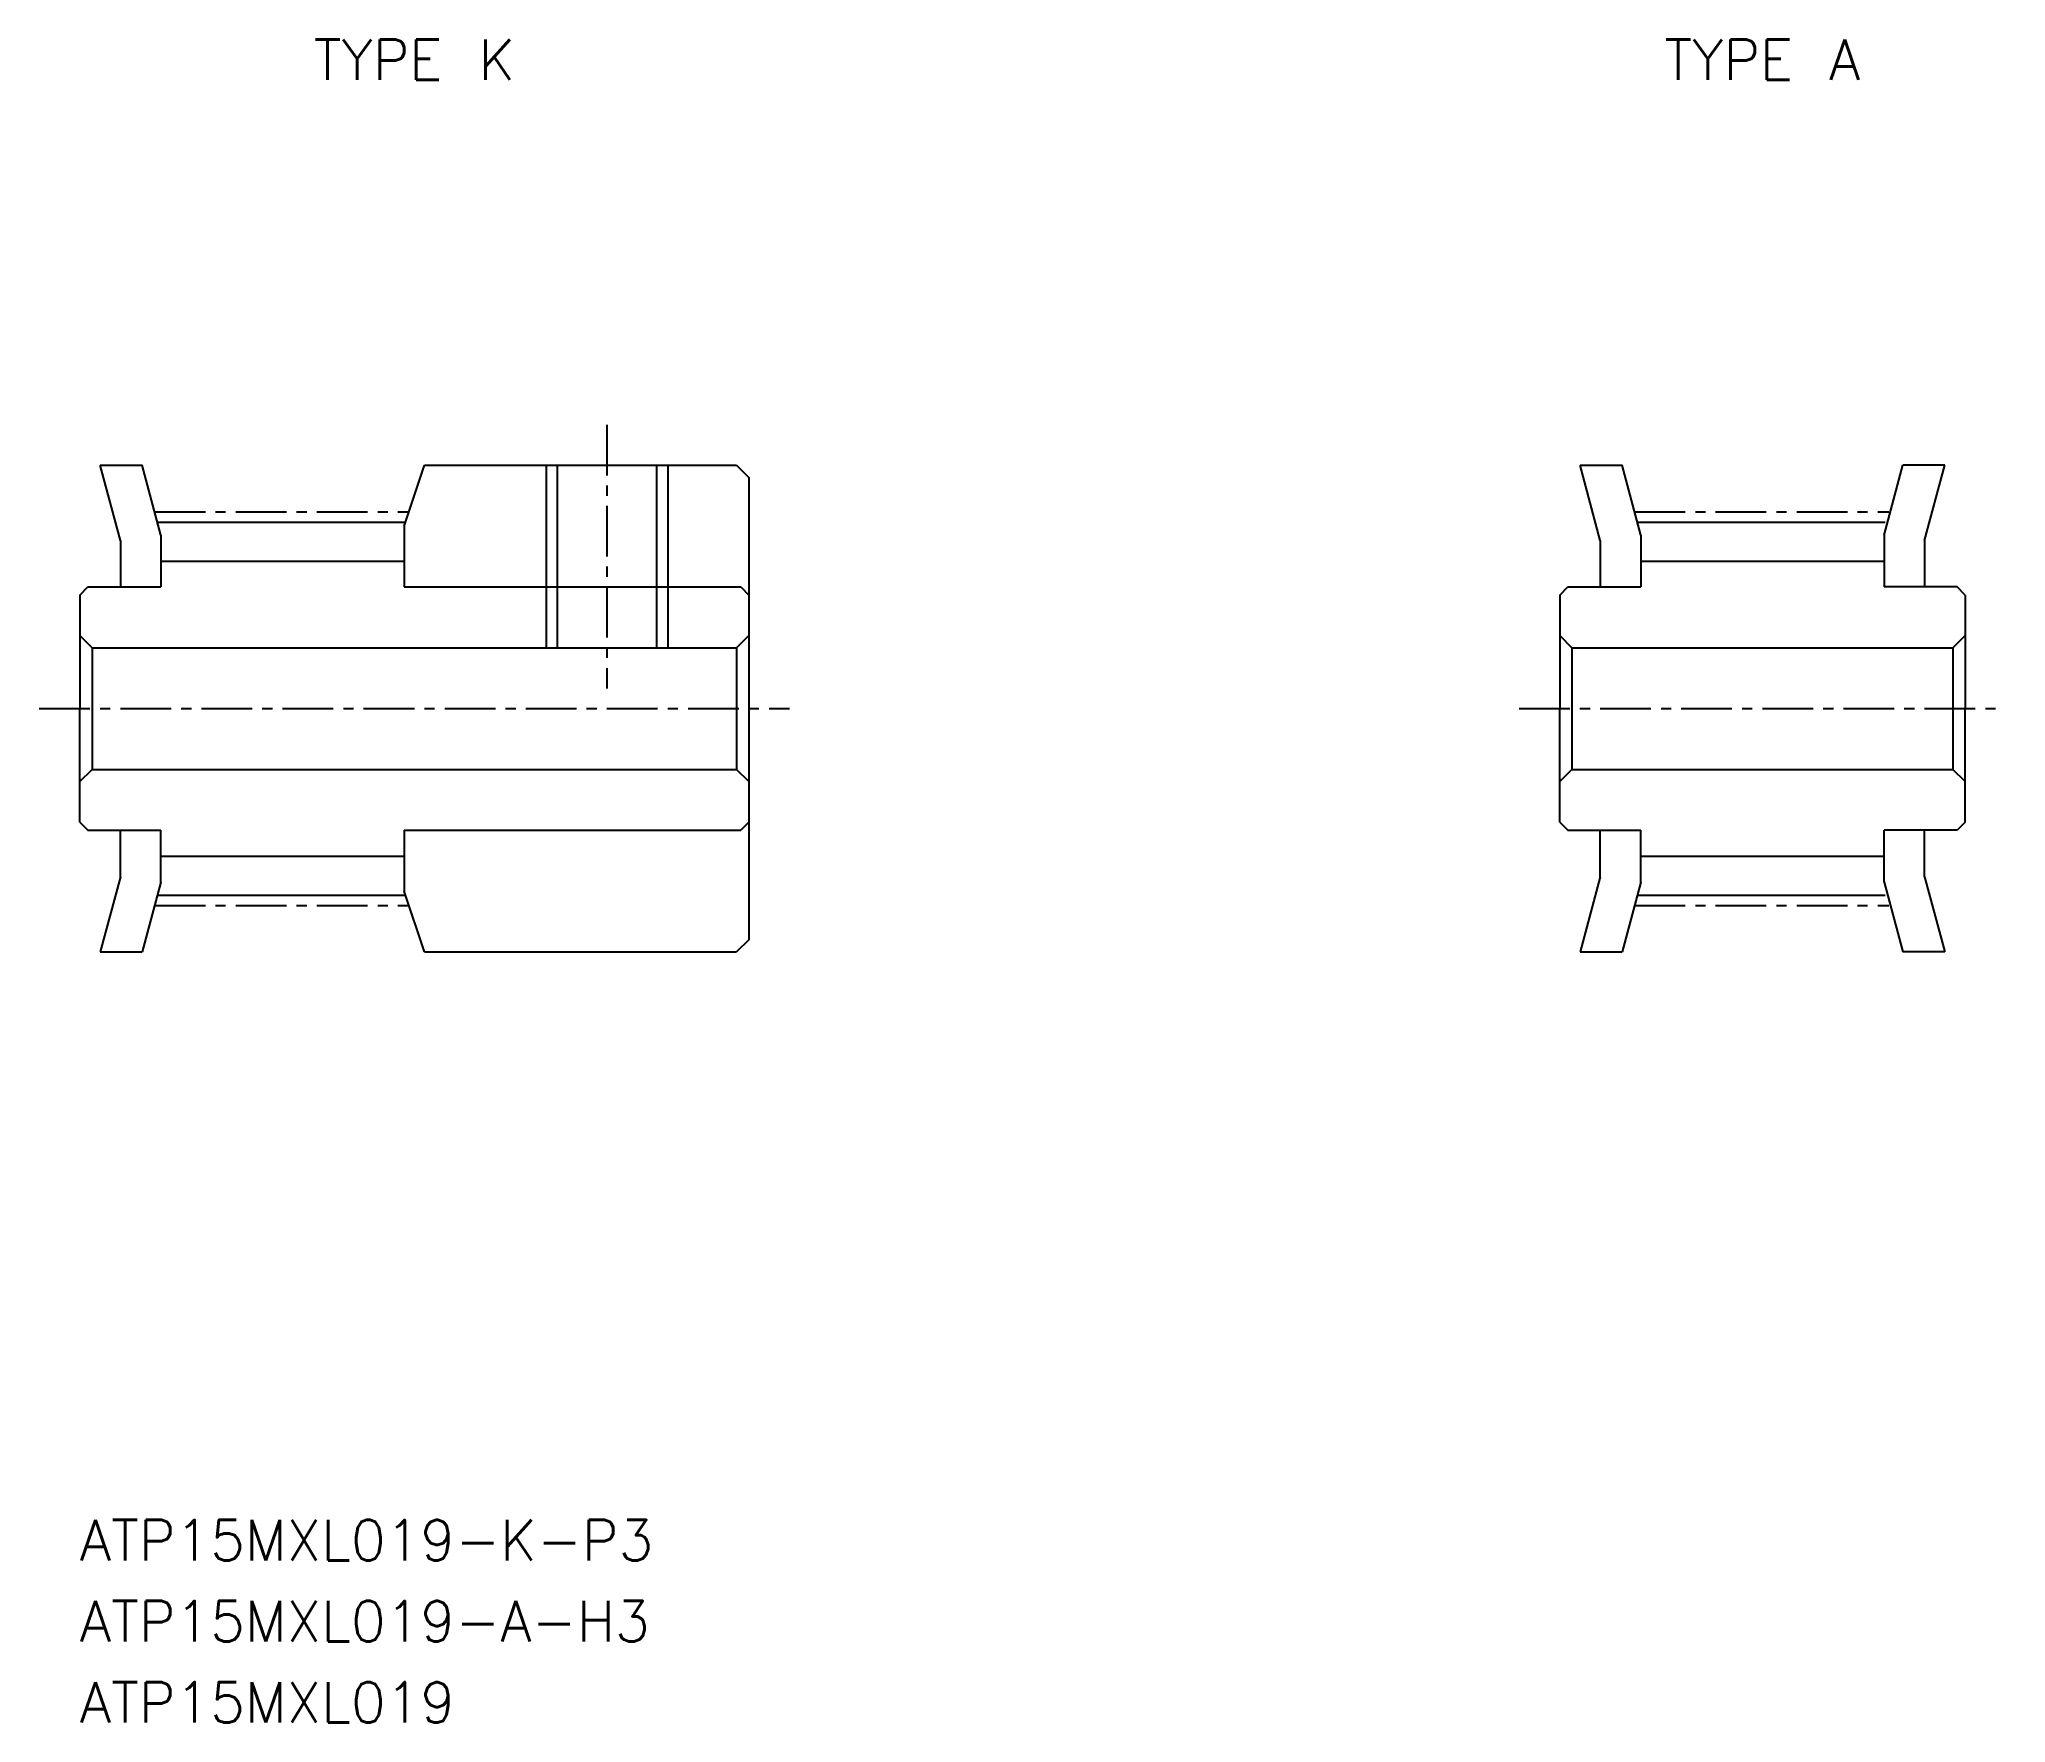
# Model space of a CAD drawing. Extents: x -229.9 to -181.4, y -19.6 to 21.9.
import ezdxf
from ezdxf.enums import TextEntityAlignment as Align

# ---------------------------------------------------------------- set-up
doc = ezdxf.new("R2010")
doc.units = 0
doc.linetypes.add('CENTER', pattern=[2, 1.25, -0.25, 0.25, -0.25])
doc.linetypes.add('DASHED', pattern=[19.05, 12.7, -6.35])
doc.layers.get('0').update_dxf_attribs({"linetype": 'CONTINUOUS'})
doc.layers.add('CENTER', color=1, linetype='CENTER')
doc.styles.add('MISUMI', font='txt.shx')

msp = doc.modelspace()

# ---------------------------------------------------------------- linework, layer by layer
at = {"color": 7, "linetype": 'CONTINUOUS'}
for p, q in [((-228.354, 11.382), (-227.319, 11.382)), ((-227.857, 9.526), (-228.354, 11.382)), ((-226.857, 9.657), (-227.319, 11.382)), ((-220.857, 9.882), (-220.357, 11.382)), ((-220.357, 11.382), (-212.657, 11.382)), ((-212.657, 11.382), (-212.357, 11.082)), ((-191.854, 11.382), (-190.819, 11.382)), ((-191.357, 9.526), (-191.854, 11.382)), ((-190.357, 9.657), (-190.819, 11.382)), ((-184.357, 9.657), (-183.895, 11.382)), ((-182.859, 11.382), (-183.895, 11.382)), ((-183.357, 9.526), (-182.859, 11.382)), ((-212.357, 11.082), (-212.357, -0.318)), ((-226.942, 9.977), (-220.825, 9.977)), ((-220.857, 9.882), (-220.857, 8.382)), ((-190.442, 9.977), (-184.325, 9.977)), ((-227.857, 9.526), (-227.857, 8.382)), ((-226.857, 9.657), (-226.857, 8.382)), ((-191.357, 9.526), (-191.357, 8.382)), ((-190.357, 9.657), (-190.357, 8.382)), ((-184.357, 9.657), (-184.357, 8.382)), ((-183.357, 9.526), (-183.357, 8.382)), ((-226.857, 9.017), (-220.857, 9.017)), ((-190.357, 9.017), (-184.357, 9.017)), ((-228.857, 8.182), (-228.657, 8.382)), ((-228.657, 8.382), (-226.857, 8.382)), ((-220.857, 8.382), (-212.557, 8.382)), ((-212.557, 8.382), (-212.357, 8.182)), ((-192.357, 8.182), (-192.157, 8.382)), ((-192.157, 8.382), (-190.357, 8.382)), ((-182.557, 8.382), (-184.357, 8.382)), ((-182.357, 8.182), (-182.557, 8.382)), ((-228.857, 8.182), (-228.857, 5.382)), ((-192.357, 8.182), (-192.357, 5.382)), ((-182.357, 8.182), (-182.357, 5.382)), ((-228.857, 7.182), (-228.557, 6.882)), ((-228.557, 6.882), (-212.657, 6.882)), ((-228.557, 6.882), (-228.557, 3.882)), ((-212.357, 7.182), (-212.657, 6.882)), ((-212.657, 6.882), (-212.657, 3.882)), ((-192.357, 7.182), (-192.057, 6.882)), ((-192.057, 6.882), (-182.657, 6.882)), ((-192.057, 6.882), (-192.057, 3.882)), ((-182.357, 7.182), (-182.657, 6.882)), ((-182.657, 6.882), (-182.657, 3.882)), ((-228.857, 6.782), (-228.857, 6.782)), ((-192.357, 6.782), (-192.357, 6.782)), ((-182.357, 6.782), (-182.357, 6.782)), ((-228.857, 2.582), (-228.857, 5.382)), ((-228.857, 5.382), (-228.857, 5.382)), ((-192.357, 2.582), (-192.357, 5.382)), ((-192.357, 5.382), (-192.357, 5.382)), ((-182.357, 2.582), (-182.357, 5.382)), ((-182.357, 5.382), (-182.357, 5.382)), ((-228.857, 3.582), (-228.557, 3.882)), ((-228.557, 3.882), (-212.657, 3.882)), ((-212.357, 3.582), (-212.657, 3.882)), ((-192.357, 3.582), (-192.057, 3.882)), ((-192.057, 3.882), (-182.657, 3.882)), ((-182.357, 3.582), (-182.657, 3.882)), ((-228.857, 2.582), (-228.657, 2.382)), ((-212.357, 2.582), (-212.557, 2.382)), ((-192.357, 2.582), (-192.157, 2.382)), ((-182.357, 2.582), (-182.557, 2.382)), ((-228.657, 2.382), (-226.857, 2.382)), ((-227.857, 1.239), (-227.857, 2.382)), ((-226.857, 1.107), (-226.857, 2.382)), ((-220.857, 2.382), (-212.557, 2.382)), ((-220.857, 2.382), (-220.857, 0.882)), ((-192.157, 2.382), (-190.357, 2.382)), ((-191.357, 1.239), (-191.357, 2.382)), ((-190.357, 1.107), (-190.357, 2.382)), ((-182.557, 2.382), (-184.357, 2.382)), ((-184.357, 1.107), (-184.357, 2.382)), ((-183.357, 1.239), (-183.357, 2.382)), ((-226.857, 1.747), (-220.857, 1.747)), ((-190.357, 1.747), (-184.357, 1.747)), ((-227.857, 1.239), (-228.354, -0.618)), ((-226.857, 1.107), (-227.319, -0.618)), ((-191.357, 1.239), (-191.854, -0.618)), ((-190.357, 1.107), (-190.819, -0.618)), ((-184.357, 1.107), (-183.895, -0.618)), ((-183.357, 1.239), (-182.859, -0.618)), ((-226.942, 0.787), (-220.825, 0.787)), ((-220.357, -0.618), (-220.857, 0.882)), ((-190.442, 0.787), (-184.325, 0.787)), ((-212.357, -0.318), (-212.657, -0.618)), ((-228.354, -0.618), (-227.319, -0.618)), ((-220.357, -0.618), (-212.657, -0.618)), ((-191.854, -0.618), (-190.819, -0.618)), ((-182.859, -0.618), (-183.895, -0.618))]:
    msp.add_line(p, q, dxfattribs=at)
at = {"color": 3, "linetype": 'DASHED'}
for p, q in [((-217.357, 11.382), (-217.357, 6.882)), ((-217.082, 11.382), (-217.082, 6.882)), ((-214.632, 11.382), (-214.632, 6.882)), ((-214.357, 11.382), (-214.357, 6.882))]:
    msp.add_line(p, q, dxfattribs=at)
at = {"layer": 'CENTER', "color": 1, "linetype": 'CENTER'}
for p, q in [((-215.857, 12.382), (-215.857, 5.882)), ((-227.011, 10.232), (-220.74, 10.232)), ((-190.511, 10.232), (-184.24, 10.232)), ((-229.857, 5.382), (-211.357, 5.382)), ((-193.357, 5.382), (-181.357, 5.382)), ((-227.011, 0.532), (-220.74, 0.532)), ((-190.511, 0.532), (-184.24, 0.532))]:
    msp.add_line(p, q, dxfattribs=at)

# ---------------------------------------------------------------- texts
at = {"color": 7, "linetype": 'CONTINUOUS', "style": 'MISUMI'}
for s, p in [('TYPE K', (-220.607, 21.382)), ('TYPE A', (-187.357, 21.382))]:
    msp.add_text(s, height=1, dxfattribs=at).set_placement(p, align=Align.MIDDLE_CENTER)
for s, p in [('ATP15MXL019-K-P3', (-228.857, -15.618)), ('ATP15MXL019-A-H3', (-228.857, -17.618)), ('ATP15MXL019', (-228.857, -19.618))]:
    msp.add_text(s, height=1, dxfattribs=at).set_placement(p)

doc.saveas('drawing.dxf')
